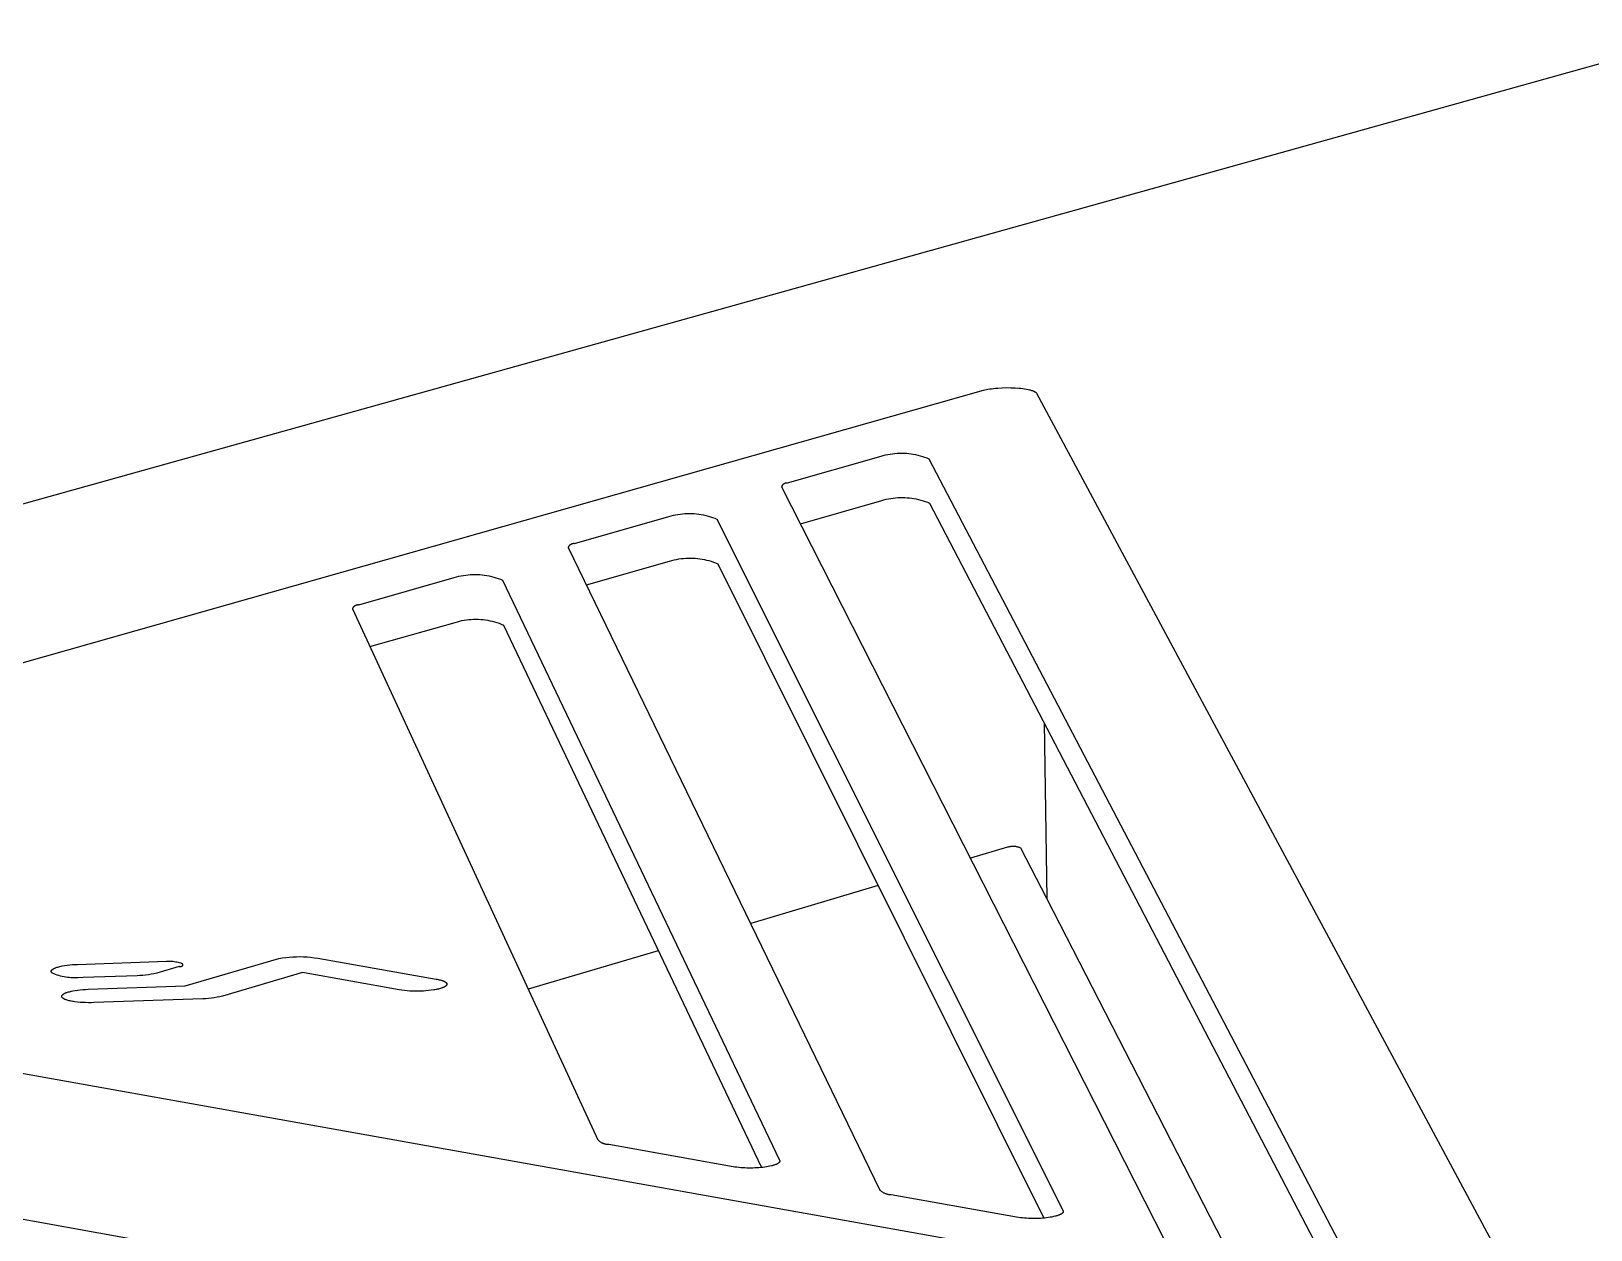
# Model space of a CAD drawing. Header units: millimetres. Extents: x -582 to 3448, y -204 to 2611.
# Drawn here: x 405.1 to 487, y 921.9 to 984.8 of the extents above; entities that cross this region are included whole.
import ezdxf

# ---------------------------------------------------------------- set-up
doc = ezdxf.new("R2010")
doc.units = ezdxf.units.MM
doc.header["$MEASUREMENT"] = 0
doc.layers.add('Utwórz2D linie widoczne', color=7, linetype='Continuous', true_color=0x000000)

msp = doc.modelspace()

# ---------------------------------------------------------------- linework, layer by layer
at = {"layer": 'Utwórz2D linie widoczne'}
for p, q in [((493.544, 984.805), (347.603, 944.046)), ((382.423, 945.351), (455.094, 965.951)), ((455.094, 965.951), (455.165, 965.97)), ((455.165, 965.97), (455.243, 965.988)), ((455.243, 965.988), (455.328, 966.005)), ((455.328, 966.005), (455.42, 966.021)), ((455.42, 966.021), (455.518, 966.035)), ((455.518, 966.035), (455.621, 966.049)), ((455.621, 966.049), (455.728, 966.06)), ((455.728, 966.06), (455.839, 966.07)), ((455.839, 966.07), (456.069, 966.084)), ((456.069, 966.084), (456.302, 966.09)), ((456.302, 966.09), (456.53, 966.089)), ((456.53, 966.089), (456.746, 966.08)), ((456.746, 966.08), (456.954, 966.066)), ((456.954, 966.066), (457.056, 966.056)), ((457.056, 966.056), (457.155, 966.044)), ((457.155, 966.044), (457.251, 966.03)), ((457.251, 966.03), (457.343, 966.015)), ((457.343, 966.015), (457.429, 965.998)), ((457.429, 965.998), (457.509, 965.979)), ((457.509, 965.979), (457.546, 965.97)), ((457.546, 965.97), (457.582, 965.96)), ((457.582, 965.96), (457.616, 965.949)), ((457.616, 965.949), (457.648, 965.939)), ((457.648, 965.939), (457.678, 965.928)), ((457.678, 965.928), (457.706, 965.917)), ((457.706, 965.917), (457.732, 965.906)), ((457.732, 965.906), (457.744, 965.9)), ((457.744, 965.9), (457.756, 965.894)), ((457.756, 965.894), (457.767, 965.889)), ((457.767, 965.889), (457.777, 965.883)), ((457.777, 965.883), (457.787, 965.877)), ((457.787, 965.877), (457.797, 965.871)), ((457.797, 965.871), (457.806, 965.865)), ((457.806, 965.865), (457.814, 965.859)), ((457.814, 965.859), (457.822, 965.854)), ((457.822, 965.854), (457.83, 965.848)), ((457.83, 965.848), (457.833, 965.845)), ((457.833, 965.845), (457.837, 965.842)), ((457.837, 965.842), (457.84, 965.839)), ((457.84, 965.839), (457.843, 965.836)), ((457.843, 965.836), (457.846, 965.833)), ((457.846, 965.833), (457.849, 965.83)), ((457.849, 965.83), (457.852, 965.827)), ((457.852, 965.827), (457.854, 965.824)), ((457.854, 965.824), (457.857, 965.821)), ((457.857, 965.821), (457.859, 965.818)), ((457.859, 965.818), (457.862, 965.815)), ((457.862, 965.815), (457.864, 965.812)), ((457.864, 965.812), (457.866, 965.809)), ((457.866, 965.809), (457.868, 965.806)), ((457.868, 965.806), (457.869, 965.803)), ((457.869, 965.803), (457.871, 965.801)), ((457.871, 965.801), (484.203, 916.747)), ((444.816, 961.098), (449.715, 962.492)), ((449.715, 962.492), (449.833, 962.526)), ((449.833, 962.526), (449.951, 962.556)), ((449.951, 962.556), (450.071, 962.581)), ((450.071, 962.581), (450.191, 962.603)), ((450.191, 962.603), (450.312, 962.621)), ((450.312, 962.621), (450.434, 962.634)), ((450.434, 962.634), (450.556, 962.644)), ((450.556, 962.644), (450.678, 962.65)), ((450.678, 962.65), (450.801, 962.651)), ((450.801, 962.651), (450.923, 962.648)), ((450.923, 962.648), (451.045, 962.642)), ((451.045, 962.642), (451.167, 962.631)), ((451.167, 962.631), (451.288, 962.616)), ((451.288, 962.616), (451.409, 962.597)), ((451.409, 962.597), (451.53, 962.575)), ((451.53, 962.575), (451.649, 962.548)), ((451.649, 962.548), (451.767, 962.517)), ((451.767, 962.517), (451.885, 962.482)), ((451.885, 962.482), (452.001, 962.444)), ((452.001, 962.444), (452.116, 962.401)), ((452.116, 962.401), (452.229, 962.355)), ((452.229, 962.355), (474.28, 920.211)), ((444.514, 960.866), (444.515, 960.875)), ((464.618, 921.284), (444.514, 960.866)), ((444.515, 960.875), (444.517, 960.884)), ((444.517, 960.884), (444.519, 960.893)), ((444.519, 960.893), (444.521, 960.902)), ((444.521, 960.902), (444.523, 960.911)), ((444.523, 960.911), (444.526, 960.92)), ((444.526, 960.92), (444.529, 960.928)), ((444.529, 960.928), (444.533, 960.937)), ((444.533, 960.937), (444.536, 960.945)), ((444.536, 960.945), (444.54, 960.954)), ((444.54, 960.954), (444.545, 960.962)), ((444.545, 960.962), (444.549, 960.97)), ((444.549, 960.97), (444.554, 960.978)), ((444.554, 960.978), (444.559, 960.985)), ((444.559, 960.985), (444.565, 960.993)), ((444.565, 960.993), (444.57, 961)), ((444.57, 961), (444.576, 961.007)), ((444.576, 961.007), (444.582, 961.014)), ((444.582, 961.014), (444.589, 961.021)), ((444.589, 961.021), (444.595, 961.027)), ((444.595, 961.027), (444.602, 961.034)), ((444.602, 961.034), (444.609, 961.04)), ((444.609, 961.04), (444.616, 961.045)), ((444.616, 961.045), (444.624, 961.051)), ((444.624, 961.051), (444.631, 961.056)), ((444.631, 961.056), (444.639, 961.061)), ((444.639, 961.061), (444.647, 961.066)), ((444.647, 961.066), (444.655, 961.07)), ((444.655, 961.07), (444.663, 961.074)), ((444.663, 961.074), (444.671, 961.078)), ((444.671, 961.078), (444.68, 961.082)), ((444.68, 961.082), (444.689, 961.085)), ((444.689, 961.085), (444.697, 961.088)), ((444.697, 961.088), (444.706, 961.091)), ((444.706, 961.091), (444.715, 961.093)), ((444.715, 961.093), (444.724, 961.095)), ((444.724, 961.095), (444.733, 961.097)), ((444.733, 961.097), (444.742, 961.098)), ((444.742, 961.098), (444.751, 961.099)), ((444.751, 961.099), (444.761, 961.1)), ((444.761, 961.1), (444.77, 961.101)), ((444.77, 961.101), (444.779, 961.101)), ((444.779, 961.101), (444.788, 961.101)), ((444.788, 961.101), (444.797, 961.1)), ((444.797, 961.1), (444.807, 961.1)), ((444.807, 961.1), (444.816, 961.098)), ((445.489, 958.946), (449.751, 960.164)), ((449.751, 960.164), (449.869, 960.197)), ((449.869, 960.197), (449.988, 960.227)), ((449.988, 960.227), (450.107, 960.253)), ((450.107, 960.253), (450.227, 960.275)), ((450.227, 960.275), (450.349, 960.293)), ((450.349, 960.293), (450.47, 960.306)), ((450.47, 960.306), (450.592, 960.316)), ((450.592, 960.316), (450.714, 960.322)), ((450.714, 960.322), (450.837, 960.323)), ((450.837, 960.323), (450.959, 960.321)), ((450.959, 960.321), (451.081, 960.314)), ((451.081, 960.314), (451.203, 960.303)), ((451.203, 960.303), (451.324, 960.288)), ((451.324, 960.288), (451.445, 960.269)), ((451.445, 960.269), (451.565, 960.246)), ((451.565, 960.246), (451.685, 960.219)), ((451.685, 960.219), (451.803, 960.189)), ((451.803, 960.189), (451.92, 960.154)), ((451.92, 960.154), (452.036, 960.115)), ((452.036, 960.115), (452.151, 960.072)), ((452.151, 960.072), (452.264, 960.026)), ((452.264, 960.026), (473.218, 919.816)), ((433.626, 957.915), (438.582, 959.325)), ((438.582, 959.325), (438.7, 959.359)), ((438.7, 959.359), (438.819, 959.389)), ((438.819, 959.389), (438.939, 959.415)), ((438.939, 959.415), (439.06, 959.437)), ((439.06, 959.437), (439.182, 959.455)), ((439.182, 959.455), (439.304, 959.469)), ((439.304, 959.469), (439.426, 959.479)), ((439.426, 959.479), (439.549, 959.485)), ((439.549, 959.485), (439.672, 959.486)), ((439.672, 959.486), (439.795, 959.484)), ((439.795, 959.484), (439.918, 959.477)), ((439.918, 959.477), (440.04, 959.466)), ((440.04, 959.466), (440.162, 959.451)), ((440.162, 959.451), (440.284, 959.432)), ((440.284, 959.432), (440.405, 959.409)), ((440.405, 959.409), (440.525, 959.382)), ((440.525, 959.382), (440.644, 959.35)), ((440.644, 959.35), (440.761, 959.315)), ((440.761, 959.315), (440.878, 959.276)), ((440.878, 959.276), (440.993, 959.233)), ((440.993, 959.233), (441.107, 959.186)), ((441.107, 959.186), (459.27, 922.88)), ((433.317, 957.68), (433.319, 957.69)), ((449.678, 923.943), (433.317, 957.68)), ((433.319, 957.69), (433.321, 957.699)), ((433.321, 957.699), (433.323, 957.708)), ((433.323, 957.708), (433.325, 957.717)), ((433.325, 957.717), (433.328, 957.727)), ((433.328, 957.727), (433.331, 957.736)), ((433.331, 957.736), (433.335, 957.745)), ((433.335, 957.745), (433.338, 957.753)), ((433.338, 957.753), (433.342, 957.762)), ((433.342, 957.762), (433.347, 957.771)), ((433.347, 957.771), (433.351, 957.779)), ((433.351, 957.779), (433.356, 957.787)), ((433.356, 957.787), (433.362, 957.795)), ((433.362, 957.795), (433.367, 957.803)), ((433.367, 957.803), (433.373, 957.811)), ((433.373, 957.811), (433.379, 957.818)), ((433.379, 957.818), (433.385, 957.825)), ((433.385, 957.825), (433.391, 957.832)), ((433.391, 957.832), (433.398, 957.839)), ((433.398, 957.839), (433.405, 957.846)), ((433.405, 957.846), (433.412, 957.852)), ((433.412, 957.852), (433.42, 957.858)), ((433.42, 957.858), (433.427, 957.864)), ((433.427, 957.864), (433.435, 957.869)), ((433.435, 957.869), (433.443, 957.875)), ((433.443, 957.875), (433.451, 957.879)), ((433.451, 957.879), (433.459, 957.884)), ((433.459, 957.884), (433.468, 957.889)), ((433.468, 957.889), (433.477, 957.893)), ((433.477, 957.893), (433.485, 957.896)), ((433.485, 957.896), (433.494, 957.9)), ((433.494, 957.9), (433.503, 957.903)), ((433.503, 957.903), (433.512, 957.906)), ((433.512, 957.906), (433.522, 957.909)), ((433.522, 957.909), (433.531, 957.911)), ((433.531, 957.911), (433.54, 957.913)), ((433.54, 957.913), (433.55, 957.914)), ((433.55, 957.914), (433.559, 957.916)), ((433.559, 957.916), (433.569, 957.917)), ((433.569, 957.917), (433.578, 957.917)), ((433.578, 957.917), (433.588, 957.917)), ((433.588, 957.917), (433.597, 957.917)), ((433.597, 957.917), (433.607, 957.917)), ((433.607, 957.917), (433.616, 957.916)), ((433.616, 957.916), (433.626, 957.915)), ((434.259, 955.738), (438.622, 956.984)), ((438.622, 956.984), (438.74, 957.019)), ((438.74, 957.019), (438.859, 957.049)), ((438.859, 957.049), (438.98, 957.075)), ((438.98, 957.075), (439.1, 957.097)), ((439.1, 957.097), (439.222, 957.115)), ((439.222, 957.115), (439.344, 957.129)), ((439.344, 957.129), (439.467, 957.139)), ((439.467, 957.139), (439.59, 957.145)), ((439.59, 957.145), (439.713, 957.146)), ((439.713, 957.146), (439.835, 957.143)), ((439.835, 957.143), (439.958, 957.137)), ((439.958, 957.137), (440.081, 957.126)), ((440.081, 957.126), (440.203, 957.111)), ((440.203, 957.111), (440.324, 957.092)), ((440.324, 957.092), (440.445, 957.068)), ((440.445, 957.068), (440.565, 957.041)), ((440.565, 957.041), (440.684, 957.01)), ((440.684, 957.01), (440.801, 956.975)), ((440.801, 956.975), (440.918, 956.935)), ((440.918, 956.935), (441.033, 956.892)), ((441.033, 956.892), (441.147, 956.845)), ((441.147, 956.845), (458.262, 922.493)), ((422.307, 954.695), (427.32, 956.121)), ((427.32, 956.121), (427.438, 956.156)), ((427.438, 956.156), (427.558, 956.187)), ((427.558, 956.187), (427.679, 956.213)), ((427.679, 956.213), (427.8, 956.235)), ((427.8, 956.235), (427.923, 956.254)), ((427.923, 956.254), (428.045, 956.268)), ((428.045, 956.268), (428.169, 956.278)), ((428.169, 956.278), (428.292, 956.283)), ((428.292, 956.283), (428.416, 956.285)), ((428.416, 956.285), (428.539, 956.282)), ((428.539, 956.282), (428.663, 956.275)), ((428.663, 956.275), (428.786, 956.264)), ((428.786, 956.264), (428.908, 956.249)), ((428.908, 956.249), (429.03, 956.23)), ((429.03, 956.23), (429.152, 956.206)), ((429.152, 956.206), (429.272, 956.179)), ((429.272, 956.179), (429.392, 956.147)), ((429.392, 956.147), (429.51, 956.112)), ((429.51, 956.112), (429.627, 956.072)), ((429.627, 956.072), (429.743, 956.029)), ((429.743, 956.029), (429.857, 955.981)), ((429.857, 955.981), (444.393, 925.525)), ((421.992, 954.457), (421.993, 954.467)), ((434.871, 926.578), (421.992, 954.457)), ((421.993, 954.467), (421.995, 954.477)), ((421.995, 954.477), (421.998, 954.486)), ((421.998, 954.486), (422.001, 954.496)), ((422.001, 954.496), (422.004, 954.505)), ((422.004, 954.505), (422.007, 954.515)), ((422.007, 954.515), (422.011, 954.524)), ((422.011, 954.524), (422.015, 954.533)), ((422.015, 954.533), (422.019, 954.542)), ((422.019, 954.542), (422.024, 954.551)), ((422.024, 954.551), (422.029, 954.559)), ((422.029, 954.559), (422.034, 954.568)), ((422.034, 954.568), (422.04, 954.576)), ((422.04, 954.576), (422.046, 954.584)), ((422.046, 954.584), (422.052, 954.592)), ((422.052, 954.592), (422.058, 954.599)), ((422.058, 954.599), (422.065, 954.606)), ((422.065, 954.606), (422.072, 954.614)), ((422.072, 954.614), (422.079, 954.621)), ((422.079, 954.621), (422.086, 954.627)), ((422.086, 954.627), (422.094, 954.634)), ((422.094, 954.634), (422.101, 954.64)), ((422.101, 954.64), (422.109, 954.645)), ((422.109, 954.645), (422.118, 954.651)), ((422.118, 954.651), (422.126, 954.656)), ((422.126, 954.656), (422.135, 954.661)), ((422.135, 954.661), (422.143, 954.666)), ((422.143, 954.666), (422.152, 954.67)), ((422.152, 954.67), (422.161, 954.674)), ((422.161, 954.674), (422.17, 954.678)), ((422.17, 954.678), (422.18, 954.681)), ((422.18, 954.681), (422.189, 954.685)), ((422.189, 954.685), (422.199, 954.687)), ((422.199, 954.687), (422.208, 954.69)), ((422.208, 954.69), (422.218, 954.692)), ((422.218, 954.692), (422.228, 954.694)), ((422.228, 954.694), (422.237, 954.695)), ((422.237, 954.695), (422.247, 954.696)), ((422.247, 954.696), (422.257, 954.697)), ((422.257, 954.697), (422.267, 954.697)), ((422.267, 954.697), (422.277, 954.697)), ((422.277, 954.697), (422.287, 954.697)), ((422.287, 954.697), (422.297, 954.696)), ((422.297, 954.696), (422.307, 954.695)), ((422.899, 952.493), (427.365, 953.769)), ((427.365, 953.769), (427.483, 953.803)), ((427.483, 953.803), (427.603, 953.834)), ((427.603, 953.834), (427.724, 953.86)), ((427.724, 953.86), (427.845, 953.883)), ((427.845, 953.883), (427.967, 953.901)), ((427.967, 953.901), (428.09, 953.915)), ((428.09, 953.915), (428.213, 953.925)), ((428.213, 953.925), (428.337, 953.931)), ((428.337, 953.931), (428.46, 953.932)), ((428.46, 953.932), (428.584, 953.93)), ((428.584, 953.93), (428.707, 953.923)), ((428.707, 953.923), (428.83, 953.912)), ((428.83, 953.912), (428.953, 953.897)), ((428.953, 953.897), (429.075, 953.877)), ((429.075, 953.877), (429.196, 953.854)), ((429.196, 953.854), (429.317, 953.826)), ((429.317, 953.826), (429.436, 953.794)), ((429.436, 953.794), (429.554, 953.759)), ((429.554, 953.759), (429.671, 953.719)), ((429.671, 953.719), (429.787, 953.675)), ((429.787, 953.675), (429.901, 953.628)), ((429.901, 953.628), (443.44, 925.147)), ((458.277, 948.488), (458.408, 939.273)), ((456.36, 941.957), (454.411, 941.38)), ((456.392, 941.966), (456.36, 941.957)), ((456.425, 941.975), (456.392, 941.966)), ((456.458, 941.982), (456.425, 941.975)), ((456.491, 941.988), (456.458, 941.982)), ((456.524, 941.993), (456.491, 941.988)), ((456.558, 941.997), (456.524, 941.993)), ((456.591, 942), (456.558, 941.997)), ((456.625, 942.002), (456.591, 942)), ((456.659, 942.002), (456.625, 942.002)), ((456.692, 942.001), (456.659, 942.002)), ((456.726, 941.999), (456.692, 942.001)), ((456.76, 941.996), (456.726, 941.999)), ((456.793, 941.992), (456.76, 941.996)), ((456.826, 941.987), (456.793, 941.992)), ((456.859, 941.98), (456.826, 941.987)), ((456.892, 941.973), (456.859, 941.98)), ((456.925, 941.964), (456.892, 941.973)), ((456.957, 941.954), (456.925, 941.964)), ((456.989, 941.943), (456.957, 941.954)), ((457.02, 941.931), (456.989, 941.943)), ((457.051, 941.918), (457.02, 941.931)), ((458.408, 939.273), (457.051, 941.918)), ((449.567, 939.946), (442.878, 937.965)), ((468.016, 920.545), (458.408, 939.273)), ((438.029, 936.53), (431.206, 934.51)), ((406.176, 935.455), (406.177, 935.457)), ((406.176, 935.453), (406.176, 935.455)), ((406.176, 935.451), (406.176, 935.453)), ((406.176, 935.449), (406.176, 935.451)), ((406.176, 935.447), (406.176, 935.449)), ((406.176, 935.445), (406.176, 935.447)), ((406.176, 935.443), (406.176, 935.445)), ((406.176, 935.44), (406.176, 935.443)), ((406.176, 935.438), (406.176, 935.44)), ((406.176, 935.436), (406.176, 935.438)), ((406.176, 935.434), (406.176, 935.436)), ((406.177, 935.433), (406.176, 935.434)), ((406.177, 935.461), (406.178, 935.463)), ((406.177, 935.459), (406.177, 935.461)), ((406.177, 935.457), (406.177, 935.459)), ((406.177, 935.431), (406.177, 935.433)), ((406.177, 935.429), (406.177, 935.431)), ((406.178, 935.427), (406.177, 935.429)), ((406.178, 935.465), (406.179, 935.467)), ((406.178, 935.463), (406.178, 935.465)), ((406.178, 935.425), (406.178, 935.427)), ((406.179, 935.423), (406.178, 935.425)), ((406.179, 935.467), (406.18, 935.469)), ((406.179, 935.421), (406.179, 935.423)), ((406.18, 935.419), (406.179, 935.421)), ((406.18, 935.471), (406.181, 935.473)), ((406.18, 935.469), (406.18, 935.471)), ((406.181, 935.417), (406.18, 935.419)), ((406.181, 935.473), (406.182, 935.475)), ((406.181, 935.415), (406.181, 935.417)), ((406.182, 935.413), (406.181, 935.415)), ((406.182, 935.477), (406.183, 935.479)), ((406.182, 935.475), (406.182, 935.477)), ((406.183, 935.411), (406.182, 935.413)), ((406.183, 935.479), (406.184, 935.482)), ((406.185, 935.406), (406.183, 935.411)), ((406.184, 935.482), (406.185, 935.484)), ((406.185, 935.484), (406.186, 935.486)), ((406.188, 935.401), (406.185, 935.406)), ((406.186, 935.486), (406.187, 935.488)), ((406.187, 935.488), (406.188, 935.49)), ((406.188, 935.49), (406.19, 935.492)), ((406.19, 935.492), (406.191, 935.494)), ((406.191, 935.494), (406.192, 935.496)), ((406.192, 935.496), (406.194, 935.498)), ((406.194, 935.498), (406.195, 935.5)), ((406.195, 935.5), (406.197, 935.503)), ((406.197, 935.503), (406.198, 935.505)), ((406.198, 935.505), (406.201, 935.509)), ((406.201, 935.509), (406.205, 935.513)), ((406.205, 935.513), (406.209, 935.517)), ((406.209, 935.517), (406.213, 935.522)), ((406.213, 935.522), (406.217, 935.526)), ((406.217, 935.526), (406.221, 935.53)), ((406.221, 935.53), (406.226, 935.534)), ((406.226, 935.534), (406.231, 935.539)), ((406.231, 935.539), (406.236, 935.543)), ((406.236, 935.543), (406.241, 935.547)), ((406.241, 935.547), (406.247, 935.551)), ((406.247, 935.551), (406.253, 935.556)), ((406.253, 935.556), (406.259, 935.56)), ((406.259, 935.56), (406.265, 935.564)), ((406.265, 935.564), (406.272, 935.568)), ((406.272, 935.568), (406.286, 935.577)), ((406.286, 935.577), (406.301, 935.585)), ((406.301, 935.585), (406.316, 935.594)), ((406.316, 935.594), (406.333, 935.602)), ((406.333, 935.602), (406.351, 935.61)), ((406.351, 935.61), (406.37, 935.618)), ((406.37, 935.618), (406.389, 935.627)), ((406.389, 935.627), (406.41, 935.635)), ((406.41, 935.635), (406.431, 935.642)), ((406.431, 935.642), (406.477, 935.658)), ((406.477, 935.658), (406.525, 935.673)), ((406.525, 935.673), (406.577, 935.687)), ((406.577, 935.687), (406.632, 935.701)), ((406.632, 935.701), (406.69, 935.714)), ((406.69, 935.714), (406.75, 935.727)), ((406.75, 935.727), (406.876, 935.749)), ((406.876, 935.749), (407.009, 935.768)), ((407.009, 935.768), (407.145, 935.784)), ((407.145, 935.784), (407.284, 935.797)), ((407.284, 935.797), (407.422, 935.806)), ((407.422, 935.806), (407.558, 935.812)), ((407.558, 935.812), (412.222, 935.976)), ((412.887, 935.697), (411.708, 935.354)), ((412.222, 935.976), (412.291, 935.979)), ((412.291, 935.979), (412.36, 935.981)), ((412.36, 935.981), (412.429, 935.98)), ((412.429, 935.98), (412.498, 935.977)), ((412.498, 935.977), (412.566, 935.972)), ((412.566, 935.972), (412.635, 935.964)), ((412.635, 935.964), (412.703, 935.954)), ((412.703, 935.954), (412.771, 935.942)), ((412.771, 935.942), (412.838, 935.928)), ((412.838, 935.928), (412.905, 935.911)), ((412.89, 935.695), (412.887, 935.697)), ((412.893, 935.693), (412.89, 935.695)), ((412.896, 935.691), (412.893, 935.693)), ((412.9, 935.689), (412.896, 935.691)), ((412.903, 935.688), (412.9, 935.689)), ((412.907, 935.686), (412.903, 935.688)), ((412.905, 935.911), (412.972, 935.893)), ((412.91, 935.685), (412.907, 935.686)), ((412.914, 935.684), (412.91, 935.685)), ((412.917, 935.682), (412.914, 935.684)), ((412.921, 935.681), (412.917, 935.682)), ((412.925, 935.68), (412.921, 935.681)), ((412.928, 935.68), (412.925, 935.68)), ((412.932, 935.679), (412.928, 935.68)), ((412.936, 935.678), (412.932, 935.679)), ((412.939, 935.678), (412.936, 935.678)), ((412.943, 935.678), (412.939, 935.678)), ((412.947, 935.678), (412.943, 935.678)), ((412.951, 935.678), (412.947, 935.678)), ((412.955, 935.678), (412.951, 935.678)), ((412.958, 935.678), (412.955, 935.678)), ((412.962, 935.678), (412.958, 935.678)), ((412.966, 935.679), (412.962, 935.678)), ((412.97, 935.68), (412.966, 935.679)), ((412.973, 935.68), (412.97, 935.68)), ((412.972, 935.893), (412.975, 935.892)), ((412.977, 935.681), (412.973, 935.68)), ((412.975, 935.892), (412.979, 935.891)), ((412.981, 935.682), (412.977, 935.681)), ((412.979, 935.891), (412.983, 935.89)), ((412.984, 935.683), (412.981, 935.682)), ((412.983, 935.89), (412.986, 935.889)), ((412.988, 935.685), (412.984, 935.683)), ((412.986, 935.889), (412.99, 935.887)), ((412.991, 935.686), (412.988, 935.685)), ((412.99, 935.887), (412.993, 935.886)), ((412.995, 935.688), (412.991, 935.686)), ((412.993, 935.886), (412.997, 935.884)), ((412.998, 935.689), (412.995, 935.688)), ((412.997, 935.884), (413, 935.882)), ((413.001, 935.691), (412.998, 935.689)), ((413, 935.882), (413.003, 935.881)), ((413.005, 935.693), (413.001, 935.691)), ((413.003, 935.881), (413.006, 935.879)), ((413.008, 935.695), (413.005, 935.693)), ((413.006, 935.879), (413.01, 935.877)), ((413.011, 935.697), (413.008, 935.695)), ((413.01, 935.877), (413.013, 935.875)), ((413.014, 935.699), (413.011, 935.697)), ((413.013, 935.875), (413.016, 935.872)), ((413.017, 935.701), (413.014, 935.699)), ((413.016, 935.872), (413.019, 935.87)), ((413.02, 935.704), (413.017, 935.701)), ((413.019, 935.87), (413.022, 935.867)), ((413.023, 935.706), (413.02, 935.704)), ((413.022, 935.867), (413.024, 935.865)), ((413.026, 935.709), (413.023, 935.706)), ((413.024, 935.865), (413.027, 935.862)), ((413.028, 935.712), (413.026, 935.709)), ((413.027, 935.862), (413.03, 935.859)), ((413.031, 935.714), (413.028, 935.712)), ((413.03, 935.859), (413.032, 935.857)), ((413.033, 935.717), (413.031, 935.714)), ((413.032, 935.857), (413.034, 935.854)), ((413.036, 935.72), (413.033, 935.717)), ((413.034, 935.854), (413.037, 935.851)), ((413.038, 935.723), (413.036, 935.72)), ((413.037, 935.851), (413.039, 935.848)), ((413.04, 935.726), (413.038, 935.723)), ((413.039, 935.848), (413.041, 935.844)), ((413.042, 935.73), (413.04, 935.726)), ((413.041, 935.844), (413.043, 935.841)), ((413.044, 935.733), (413.042, 935.73)), ((413.043, 935.841), (413.045, 935.838)), ((413.046, 935.736), (413.044, 935.733)), ((413.045, 935.838), (413.047, 935.835)), ((413.047, 935.74), (413.046, 935.736)), ((413.047, 935.835), (413.048, 935.831)), ((413.049, 935.743), (413.047, 935.74)), ((413.048, 935.831), (413.05, 935.828)), ((413.05, 935.747), (413.049, 935.743)), ((413.05, 935.828), (413.051, 935.824)), ((413.052, 935.75), (413.05, 935.747)), ((413.051, 935.824), (413.052, 935.821)), ((413.052, 935.821), (413.053, 935.817)), ((413.053, 935.754), (413.052, 935.75)), ((413.053, 935.817), (413.054, 935.813)), ((413.054, 935.757), (413.053, 935.754)), ((413.054, 935.813), (413.055, 935.81)), ((413.055, 935.761), (413.054, 935.757)), ((413.055, 935.81), (413.056, 935.806)), ((413.056, 935.765), (413.055, 935.761)), ((413.056, 935.806), (413.057, 935.802)), ((413.057, 935.772), (413.056, 935.768)), ((413.056, 935.768), (413.056, 935.765)), ((413.057, 935.802), (413.057, 935.798)), ((413.057, 935.798), (413.058, 935.795)), ((413.058, 935.78), (413.057, 935.776)), ((413.057, 935.776), (413.057, 935.772)), ((413.058, 935.795), (413.058, 935.791)), ((413.058, 935.791), (413.058, 935.787)), ((413.058, 935.787), (413.058, 935.783)), ((413.058, 935.783), (413.058, 935.78)), ((413.198, 934.683), (418.11, 936.117)), ((418.11, 936.117), (418.294, 936.148)), ((418.294, 936.148), (418.48, 936.174)), ((418.48, 936.174), (418.665, 936.194)), ((418.665, 936.194), (418.852, 936.207)), ((418.852, 936.207), (419.039, 936.215)), ((419.039, 936.215), (419.226, 936.217)), ((419.226, 936.217), (419.412, 936.212)), ((419.412, 936.212), (419.599, 936.201)), ((419.599, 936.201), (419.785, 936.185)), ((419.785, 936.185), (419.971, 936.162)), ((419.971, 936.162), (420.156, 936.133)), ((420.156, 936.133), (426.37, 935.041)), ((406.191, 935.397), (406.188, 935.401)), ((406.194, 935.392), (406.191, 935.397)), ((406.197, 935.387), (406.194, 935.392)), ((406.2, 935.383), (406.197, 935.387)), ((406.203, 935.379), (406.2, 935.383)), ((406.207, 935.374), (406.203, 935.379)), ((406.21, 935.37), (406.207, 935.374)), ((406.214, 935.366), (406.21, 935.37)), ((406.218, 935.362), (406.214, 935.366)), ((406.222, 935.359), (406.218, 935.362)), ((406.226, 935.355), (406.222, 935.359)), ((406.23, 935.352), (406.226, 935.355)), ((406.235, 935.348), (406.23, 935.352)), ((406.319, 935.313), (406.235, 935.348)), ((406.404, 935.279), (406.319, 935.313)), ((406.491, 935.249), (406.404, 935.279)), ((406.578, 935.221), (406.491, 935.249)), ((406.666, 935.197), (406.578, 935.221)), ((406.755, 935.175), (406.666, 935.197)), ((406.844, 935.156), (406.755, 935.175)), ((406.934, 935.14), (406.844, 935.156)), ((407.025, 935.127), (406.934, 935.14)), ((407.116, 935.117), (407.025, 935.127)), ((407.207, 935.11), (407.116, 935.117)), ((407.299, 935.106), (407.207, 935.11)), ((407.39, 935.105), (407.299, 935.106)), ((407.482, 935.107), (407.39, 935.105)), ((407.573, 935.112), (407.482, 935.107)), ((407.853, 935.116), (407.573, 935.112)), ((410.677, 935.215), (407.853, 935.116)), ((408.111, 934.505), (413.198, 934.683)), ((410.826, 935.22), (410.677, 935.215)), ((410.975, 935.23), (410.826, 935.22)), ((411.123, 935.245), (410.975, 935.23)), ((411.27, 935.265), (411.123, 935.245)), ((411.417, 935.29), (411.27, 935.265)), ((411.563, 935.319), (411.417, 935.29)), ((411.708, 935.354), (411.563, 935.319)), ((419.354, 935.38), (415.164, 934.146)), ((424.433, 934.473), (419.354, 935.38)), ((426.37, 935.041), (426.426, 935.031)), ((426.426, 935.031), (426.48, 935.02)), ((426.48, 935.02), (426.532, 935.008)), ((426.532, 935.008), (426.582, 934.996)), ((426.582, 934.996), (426.628, 934.983)), ((426.628, 934.983), (426.673, 934.969)), ((426.673, 934.969), (426.694, 934.962)), ((426.709, 934.586), (426.688, 934.578)), ((426.694, 934.962), (426.714, 934.955)), ((426.729, 934.594), (426.709, 934.586)), ((426.714, 934.955), (426.733, 934.947)), ((426.749, 934.602), (426.729, 934.594)), ((426.733, 934.947), (426.752, 934.94)), ((426.767, 934.61), (426.749, 934.602)), ((426.752, 934.94), (426.769, 934.932)), ((426.785, 934.619), (426.767, 934.61)), ((426.769, 934.932), (426.786, 934.925)), ((426.801, 934.627), (426.785, 934.619)), ((426.786, 934.925), (426.802, 934.917)), ((426.817, 934.635), (426.801, 934.627)), ((426.802, 934.917), (426.817, 934.909)), ((426.817, 934.909), (426.832, 934.901)), ((426.831, 934.644), (426.817, 934.635)), ((426.845, 934.652), (426.831, 934.644)), ((426.832, 934.901), (426.845, 934.893)), ((426.845, 934.893), (426.851, 934.889)), ((426.851, 934.657), (426.845, 934.652)), ((426.851, 934.889), (426.857, 934.885)), ((426.858, 934.661), (426.851, 934.657)), ((426.857, 934.885), (426.863, 934.881)), ((426.863, 934.665), (426.858, 934.661)), ((426.863, 934.881), (426.869, 934.877)), ((426.869, 934.669), (426.863, 934.665)), ((426.869, 934.877), (426.874, 934.873)), ((426.875, 934.674), (426.869, 934.669)), ((426.874, 934.873), (426.88, 934.869)), ((426.88, 934.678), (426.875, 934.674)), ((426.88, 934.869), (426.885, 934.864)), ((426.885, 934.682), (426.88, 934.678)), ((426.885, 934.864), (426.889, 934.86)), ((426.89, 934.686), (426.885, 934.682)), ((426.889, 934.86), (426.894, 934.856)), ((426.894, 934.691), (426.89, 934.686)), ((426.894, 934.856), (426.898, 934.852)), ((426.899, 934.695), (426.894, 934.691)), ((426.898, 934.852), (426.902, 934.848)), ((426.903, 934.699), (426.899, 934.695)), ((426.902, 934.848), (426.906, 934.844)), ((426.906, 934.704), (426.903, 934.699)), ((426.906, 934.844), (426.91, 934.839)), ((426.91, 934.708), (426.906, 934.704)), ((426.91, 934.839), (426.913, 934.835)), ((426.913, 934.712), (426.91, 934.708)), ((426.913, 934.835), (426.915, 934.833)), ((426.916, 934.716), (426.913, 934.712)), ((426.915, 934.833), (426.916, 934.831)), ((426.916, 934.831), (426.918, 934.829)), ((426.918, 934.718), (426.916, 934.716)), ((426.918, 934.829), (426.919, 934.827)), ((426.919, 934.721), (426.918, 934.718)), ((426.919, 934.827), (426.92, 934.825)), ((426.921, 934.723), (426.919, 934.721)), ((426.92, 934.825), (426.922, 934.823)), ((426.922, 934.725), (426.921, 934.723)), ((426.922, 934.823), (426.923, 934.821)), ((426.923, 934.727), (426.922, 934.725)), ((426.923, 934.821), (426.924, 934.819)), ((426.924, 934.729), (426.923, 934.727)), ((426.924, 934.819), (426.925, 934.817)), ((426.926, 934.731), (426.924, 934.729)), ((426.925, 934.817), (426.926, 934.814)), ((426.926, 934.814), (426.927, 934.812)), ((426.927, 934.733), (426.926, 934.731)), ((426.927, 934.812), (426.928, 934.81)), ((426.928, 934.735), (426.927, 934.733)), ((426.928, 934.81), (426.929, 934.808)), ((426.929, 934.737), (426.928, 934.735)), ((426.929, 934.808), (426.93, 934.806)), ((426.93, 934.742), (426.929, 934.74)), ((426.929, 934.74), (426.929, 934.737)), ((426.93, 934.806), (426.931, 934.804)), ((426.931, 934.744), (426.93, 934.742)), ((426.931, 934.804), (426.932, 934.802)), ((426.932, 934.746), (426.931, 934.744)), ((426.932, 934.802), (426.932, 934.801)), ((426.932, 934.801), (426.933, 934.799)), ((426.933, 934.748), (426.932, 934.746)), ((426.933, 934.799), (426.933, 934.797)), ((426.933, 934.797), (426.934, 934.795)), ((426.934, 934.752), (426.933, 934.75)), ((426.933, 934.75), (426.933, 934.748)), ((426.934, 934.795), (426.934, 934.793)), ((426.934, 934.793), (426.935, 934.791)), ((426.935, 934.756), (426.934, 934.754)), ((426.934, 934.754), (426.934, 934.752)), ((426.935, 934.791), (426.935, 934.789)), ((426.935, 934.789), (426.936, 934.787)), ((426.936, 934.76), (426.935, 934.758)), ((426.935, 934.758), (426.935, 934.756)), ((426.936, 934.787), (426.936, 934.785)), ((426.936, 934.785), (426.936, 934.783)), ((426.936, 934.783), (426.936, 934.781)), ((426.936, 934.781), (426.936, 934.779)), ((426.936, 934.779), (426.937, 934.777)), ((426.937, 934.771), (426.936, 934.769)), ((426.936, 934.769), (426.936, 934.766)), ((426.936, 934.766), (426.936, 934.764)), ((426.936, 934.764), (426.936, 934.762)), ((426.936, 934.762), (426.936, 934.76)), ((426.937, 934.777), (426.937, 934.775)), ((426.937, 934.775), (426.937, 934.773)), ((426.937, 934.773), (426.937, 934.771)), ((406.725, 934.141), (406.726, 934.143)), ((406.725, 934.139), (406.725, 934.141)), ((406.725, 934.137), (406.725, 934.139)), ((406.725, 934.135), (406.725, 934.137)), ((406.725, 934.133), (406.725, 934.135)), ((406.725, 934.131), (406.725, 934.133)), ((406.725, 934.129), (406.725, 934.131)), ((406.726, 934.127), (406.725, 934.129)), ((406.726, 934.149), (406.727, 934.151)), ((406.726, 934.147), (406.726, 934.149)), ((406.726, 934.145), (406.726, 934.147)), ((406.726, 934.143), (406.726, 934.145)), ((406.726, 934.125), (406.726, 934.127)), ((406.726, 934.123), (406.726, 934.125)), ((406.726, 934.121), (406.726, 934.123)), ((406.727, 934.119), (406.726, 934.121)), ((406.727, 934.153), (406.728, 934.156)), ((406.727, 934.151), (406.727, 934.153)), ((406.727, 934.117), (406.727, 934.119)), ((406.728, 934.115), (406.727, 934.117)), ((406.728, 934.158), (406.729, 934.16)), ((406.728, 934.156), (406.728, 934.158)), ((406.728, 934.113), (406.728, 934.115)), ((406.729, 934.111), (406.728, 934.113)), ((406.729, 934.162), (406.73, 934.164)), ((406.729, 934.16), (406.729, 934.162)), ((406.729, 934.109), (406.729, 934.111)), ((406.73, 934.107), (406.729, 934.109)), ((406.73, 934.164), (406.731, 934.166)), ((406.731, 934.105), (406.73, 934.107)), ((406.731, 934.166), (406.732, 934.168)), ((406.731, 934.103), (406.731, 934.105)), ((406.732, 934.101), (406.731, 934.103)), ((406.732, 934.168), (406.733, 934.17)), ((406.733, 934.099), (406.732, 934.101)), ((406.733, 934.17), (406.734, 934.172)), ((406.734, 934.098), (406.733, 934.099)), ((406.734, 934.172), (406.735, 934.174)), ((406.735, 934.096), (406.734, 934.098)), ((406.735, 934.174), (406.736, 934.176)), ((406.736, 934.094), (406.735, 934.096)), ((406.736, 934.176), (406.737, 934.179)), ((406.737, 934.092), (406.736, 934.094)), ((406.737, 934.179), (406.738, 934.181)), ((406.738, 934.09), (406.737, 934.092)), ((406.738, 934.181), (406.739, 934.183)), ((406.739, 934.088), (406.738, 934.09)), ((406.739, 934.183), (406.74, 934.185)), ((406.74, 934.086), (406.739, 934.088)), ((406.74, 934.185), (406.742, 934.187)), ((406.741, 934.084), (406.74, 934.086)), ((406.743, 934.082), (406.741, 934.084)), ((406.742, 934.187), (406.743, 934.189)), ((406.743, 934.189), (406.744, 934.191)), ((406.746, 934.078), (406.743, 934.082)), ((406.744, 934.191), (406.746, 934.193)), ((406.746, 934.193), (406.747, 934.195)), ((406.748, 934.074), (406.746, 934.078)), ((406.747, 934.195), (406.751, 934.2)), ((406.752, 934.07), (406.748, 934.074)), ((406.751, 934.2), (406.754, 934.204)), ((406.755, 934.066), (406.752, 934.07)), ((406.754, 934.204), (406.758, 934.208)), ((406.758, 934.062), (406.755, 934.066)), ((406.758, 934.208), (406.762, 934.213)), ((406.762, 934.058), (406.758, 934.062)), ((406.762, 934.213), (406.766, 934.217)), ((406.766, 934.054), (406.762, 934.058)), ((406.766, 934.217), (406.771, 934.221)), ((406.77, 934.05), (406.766, 934.054)), ((406.775, 934.046), (406.77, 934.05)), ((406.771, 934.221), (406.775, 934.225)), ((406.775, 934.225), (406.78, 934.23)), ((406.78, 934.043), (406.775, 934.046)), ((406.78, 934.23), (406.785, 934.234)), ((406.784, 934.039), (406.78, 934.043)), ((406.79, 934.035), (406.784, 934.039)), ((406.785, 934.234), (406.791, 934.238)), ((406.795, 934.031), (406.79, 934.035)), ((406.791, 934.238), (406.796, 934.243)), ((406.8, 934.027), (406.795, 934.031)), ((406.796, 934.243), (406.802, 934.247)), ((406.806, 934.023), (406.8, 934.027)), ((406.802, 934.247), (406.808, 934.251)), ((406.812, 934.019), (406.806, 934.023)), ((406.808, 934.251), (406.815, 934.255)), ((406.818, 934.015), (406.812, 934.019)), ((406.815, 934.255), (406.821, 934.26)), ((406.832, 934.007), (406.818, 934.015)), ((406.821, 934.26), (406.835, 934.268)), ((406.846, 933.999), (406.832, 934.007)), ((406.835, 934.268), (406.85, 934.277)), ((406.861, 933.992), (406.846, 933.999)), ((406.85, 934.277), (406.866, 934.285)), ((406.877, 933.984), (406.861, 933.992)), ((406.866, 934.285), (406.883, 934.293)), ((406.893, 933.976), (406.877, 933.984)), ((406.883, 934.293), (406.901, 934.302)), ((406.911, 933.969), (406.893, 933.976)), ((406.901, 934.302), (406.919, 934.31)), ((406.93, 933.961), (406.911, 933.969)), ((406.919, 934.31), (406.939, 934.318)), ((406.95, 933.954), (406.93, 933.961)), ((406.939, 934.318), (406.959, 934.326)), ((406.97, 933.947), (406.95, 933.954)), ((406.959, 934.326), (406.981, 934.334)), ((407.014, 933.932), (406.97, 933.947)), ((406.981, 934.334), (407.026, 934.349)), ((407.061, 933.919), (407.014, 933.932)), ((407.026, 934.349), (407.075, 934.364)), ((407.112, 933.905), (407.061, 933.919)), ((407.075, 934.364), (407.127, 934.379)), ((407.166, 933.893), (407.112, 933.905)), ((407.127, 934.379), (407.182, 934.393)), ((407.223, 933.881), (407.166, 933.893)), ((407.182, 934.393), (407.24, 934.406)), ((407.283, 933.869), (407.223, 933.881)), ((407.24, 934.406), (407.3, 934.418)), ((407.346, 933.859), (407.283, 933.869)), ((407.3, 934.418), (407.427, 934.441)), ((407.411, 933.849), (407.346, 933.859)), ((407.546, 933.833), (407.411, 933.849)), ((407.427, 934.441), (407.56, 934.46)), ((407.688, 933.819), (407.546, 933.833)), ((407.56, 934.46), (407.697, 934.476)), ((407.834, 933.81), (407.688, 933.819)), ((407.697, 934.476), (407.835, 934.489)), ((407.98, 933.804), (407.834, 933.81)), ((407.835, 934.489), (407.974, 934.498)), ((407.974, 934.498), (408.111, 934.505)), ((408.126, 933.801), (407.98, 933.804)), ((408.268, 933.801), (408.126, 933.801)), ((408.406, 933.805), (408.268, 933.801)), ((414.129, 934.006), (408.406, 933.805)), ((414.279, 934.011), (414.129, 934.006)), ((414.428, 934.021), (414.279, 934.011)), ((414.577, 934.036), (414.428, 934.021)), ((414.725, 934.056), (414.577, 934.036)), ((414.872, 934.082), (414.725, 934.056)), ((415.019, 934.112), (414.872, 934.082)), ((415.164, 934.146), (415.019, 934.112)), ((424.573, 934.453), (424.433, 934.473)), ((424.714, 934.435), (424.573, 934.453)), ((424.855, 934.422), (424.714, 934.435)), ((424.997, 934.412), (424.855, 934.422)), ((425.139, 934.405), (424.997, 934.412)), ((425.28, 934.402), (425.139, 934.405)), ((425.422, 934.403), (425.28, 934.402)), ((425.564, 934.407), (425.422, 934.403)), ((425.7, 934.414), (425.564, 934.407)), ((425.838, 934.423), (425.7, 934.414)), ((425.977, 934.436), (425.838, 934.423)), ((426.114, 934.452), (425.977, 934.436)), ((426.246, 934.471), (426.114, 934.452)), ((426.31, 934.482), (426.246, 934.471)), ((426.372, 934.494), (426.31, 934.482)), ((426.431, 934.506), (426.372, 934.494)), ((426.489, 934.519), (426.431, 934.506)), ((426.543, 934.533), (426.489, 934.519)), ((426.595, 934.548), (426.543, 934.533)), ((426.643, 934.563), (426.595, 934.548)), ((426.688, 934.578), (426.643, 934.563)), ((481.472, 916.359), (387.1, 933.208)), ((351.475, 932.07), (575.798, 891.497)), ((434.891, 926.559), (434.871, 926.578)), ((434.912, 926.541), (434.891, 926.559)), ((434.934, 926.523), (434.912, 926.541)), ((434.956, 926.506), (434.934, 926.523)), ((434.979, 926.49), (434.956, 926.506)), ((435.002, 926.475), (434.979, 926.49)), ((435.026, 926.46), (435.002, 926.475)), ((435.05, 926.447), (435.026, 926.46)), ((435.075, 926.434), (435.05, 926.447)), ((435.1, 926.422), (435.075, 926.434)), ((435.125, 926.411), (435.1, 926.422)), ((435.151, 926.4), (435.125, 926.411)), ((435.178, 926.391), (435.151, 926.4)), ((435.204, 926.382), (435.178, 926.391)), ((435.231, 926.375), (435.204, 926.382)), ((435.258, 926.368), (435.231, 926.375)), ((435.285, 926.362), (435.258, 926.368)), ((435.313, 926.357), (435.285, 926.362)), ((435.34, 926.353), (435.313, 926.357)), ((435.368, 926.35), (435.34, 926.353)), ((435.396, 926.348), (435.368, 926.35)), ((435.424, 926.347), (435.396, 926.348)), ((441.948, 925.186), (435.424, 926.347)), ((442.052, 925.171), (441.948, 925.186)), ((442.155, 925.157), (442.052, 925.171)), ((442.26, 925.146), (442.155, 925.157)), ((442.364, 925.136), (442.26, 925.146)), ((442.469, 925.129), (442.364, 925.136)), ((442.574, 925.123), (442.469, 925.129)), ((442.679, 925.119), (442.574, 925.123)), ((442.784, 925.117), (442.679, 925.119)), ((442.889, 925.117), (442.784, 925.117)), ((442.994, 925.118), (442.889, 925.117)), ((443.099, 925.122), (442.994, 925.118)), ((443.204, 925.128), (443.099, 925.122)), ((443.308, 925.135), (443.204, 925.128)), ((443.413, 925.144), (443.308, 925.135)), ((443.517, 925.155), (443.413, 925.144)), ((443.621, 925.168), (443.517, 925.155)), ((443.711, 925.182), (443.621, 925.168)), ((443.8, 925.197), (443.711, 925.182)), ((443.885, 925.214), (443.8, 925.197)), ((443.966, 925.233), (443.885, 925.214)), ((444.005, 925.243), (443.966, 925.233)), ((444.042, 925.253), (444.005, 925.243)), ((444.078, 925.264), (444.042, 925.253)), ((444.113, 925.274), (444.078, 925.264)), ((444.145, 925.286), (444.113, 925.274)), ((444.176, 925.297), (444.145, 925.286)), ((444.206, 925.309), (444.176, 925.297)), ((444.233, 925.321), (444.206, 925.309)), ((444.246, 925.327), (444.233, 925.321)), ((444.258, 925.333), (444.246, 925.327)), ((444.27, 925.34), (444.258, 925.333)), ((444.282, 925.346), (444.27, 925.34)), ((444.293, 925.352), (444.282, 925.346)), ((444.303, 925.359), (444.293, 925.352)), ((444.313, 925.365), (444.303, 925.359)), ((444.322, 925.371), (444.313, 925.365)), ((444.331, 925.378), (444.322, 925.371)), ((444.34, 925.384), (444.331, 925.378)), ((444.347, 925.391), (444.34, 925.384)), ((444.351, 925.394), (444.347, 925.391)), ((444.355, 925.397), (444.351, 925.394)), ((444.358, 925.4), (444.355, 925.397)), ((444.361, 925.404), (444.358, 925.4)), ((444.365, 925.407), (444.361, 925.404)), ((444.368, 925.41), (444.365, 925.407)), ((444.371, 925.413), (444.368, 925.41)), ((444.373, 925.417), (444.371, 925.413)), ((444.376, 925.42), (444.373, 925.417)), ((444.379, 925.423), (444.376, 925.42)), ((444.381, 925.426), (444.379, 925.423)), ((444.383, 925.43), (444.381, 925.426)), ((444.385, 925.433), (444.383, 925.43)), ((444.387, 925.436), (444.385, 925.433)), ((444.389, 925.439), (444.387, 925.436)), ((444.391, 925.443), (444.389, 925.439)), ((444.393, 925.446), (444.391, 925.443)), ((444.393, 925.525), (444.394, 925.522)), ((444.394, 925.449), (444.393, 925.446)), ((444.394, 925.522), (444.396, 925.519)), ((444.396, 925.452), (444.394, 925.449)), ((444.396, 925.519), (444.397, 925.516)), ((444.397, 925.456), (444.396, 925.452)), ((444.397, 925.516), (444.398, 925.513)), ((444.398, 925.459), (444.397, 925.456)), ((444.398, 925.513), (444.399, 925.509)), ((444.399, 925.462), (444.398, 925.46)), ((444.398, 925.46), (444.398, 925.459)), ((444.399, 925.509), (444.399, 925.508)), ((444.399, 925.508), (444.4, 925.506)), ((444.4, 925.465), (444.399, 925.464)), ((444.399, 925.464), (444.399, 925.462)), ((444.4, 925.506), (444.4, 925.505)), ((444.4, 925.505), (444.4, 925.503)), ((444.4, 925.503), (444.401, 925.502)), ((444.401, 925.47), (444.4, 925.468)), ((444.4, 925.468), (444.4, 925.467)), ((444.4, 925.467), (444.4, 925.465)), ((444.401, 925.502), (444.401, 925.5)), ((444.401, 925.5), (444.401, 925.499)), ((444.401, 925.499), (444.401, 925.497)), ((444.401, 925.497), (444.402, 925.495)), ((444.402, 925.475), (444.401, 925.473)), ((444.401, 925.473), (444.401, 925.472)), ((444.401, 925.472), (444.401, 925.47)), ((444.402, 925.495), (444.402, 925.494)), ((444.402, 925.494), (444.402, 925.492)), ((444.402, 925.492), (444.402, 925.491)), ((444.402, 925.491), (444.402, 925.489)), ((444.402, 925.489), (444.402, 925.488)), ((444.402, 925.488), (444.402, 925.486)), ((444.402, 925.486), (444.402, 925.484)), ((444.402, 925.484), (444.402, 925.483)), ((444.402, 925.483), (444.402, 925.481)), ((444.402, 925.481), (444.402, 925.48)), ((444.402, 925.48), (444.402, 925.478)), ((444.402, 925.478), (444.402, 925.476)), ((444.402, 925.476), (444.402, 925.475)), ((449.7, 923.923), (449.678, 923.943)), ((449.722, 923.904), (449.7, 923.923)), ((449.745, 923.885), (449.722, 923.904)), ((449.769, 923.868), (449.745, 923.885)), ((449.794, 923.851), (449.769, 923.868)), ((449.819, 923.835), (449.794, 923.851)), ((449.844, 923.82), (449.819, 923.835)), ((449.87, 923.806), (449.844, 923.82)), ((449.897, 923.792), (449.87, 923.806)), ((449.924, 923.78), (449.897, 923.792)), ((449.951, 923.769), (449.924, 923.78)), ((449.979, 923.758), (449.951, 923.769)), ((450.007, 923.749), (449.979, 923.758)), ((450.035, 923.741), (450.007, 923.749)), ((450.064, 923.733), (450.035, 923.741)), ((450.093, 923.727), (450.064, 923.733)), ((450.122, 923.721), (450.093, 923.727)), ((450.151, 923.717), (450.122, 923.721)), ((450.18, 923.713), (450.151, 923.717)), ((450.21, 923.711), (450.18, 923.713)), ((450.239, 923.71), (450.21, 923.711)), ((456.822, 922.538), (450.239, 923.71)), ((456.926, 922.523), (456.822, 922.538)), ((457.031, 922.509), (456.926, 922.523)), ((457.135, 922.498), (457.031, 922.509)), ((457.24, 922.488), (457.135, 922.498)), ((457.345, 922.48), (457.24, 922.488)), ((457.451, 922.475), (457.345, 922.48)), ((457.556, 922.471), (457.451, 922.475)), ((457.662, 922.469), (457.556, 922.471)), ((457.767, 922.468), (457.662, 922.469)), ((457.873, 922.47), (457.767, 922.468)), ((457.978, 922.474), (457.873, 922.47)), ((458.084, 922.479), (457.978, 922.474)), ((458.189, 922.487), (458.084, 922.479)), ((458.294, 922.496), (458.189, 922.487)), ((458.398, 922.507), (458.294, 922.496)), ((458.503, 922.52), (458.398, 922.507)), ((458.594, 922.534), (458.503, 922.52)), ((458.682, 922.549), (458.594, 922.534)), ((458.767, 922.567), (458.682, 922.549)), ((458.848, 922.585), (458.767, 922.567)), ((458.887, 922.595), (458.848, 922.585)), ((458.924, 922.606), (458.887, 922.595)), ((458.96, 922.616), (458.924, 922.606)), ((458.994, 922.628), (458.96, 922.616)), ((459.027, 922.639), (458.994, 922.628)), ((459.058, 922.651), (459.027, 922.639)), ((459.087, 922.662), (459.058, 922.651)), ((459.114, 922.675), (459.087, 922.662)), ((459.127, 922.681), (459.114, 922.675)), ((459.139, 922.687), (459.127, 922.681)), ((459.151, 922.693), (459.139, 922.687)), ((459.162, 922.7), (459.151, 922.693)), ((459.173, 922.706), (459.162, 922.7)), ((459.183, 922.712), (459.173, 922.706)), ((459.193, 922.719), (459.183, 922.712)), ((459.202, 922.725), (459.193, 922.719)), ((459.211, 922.732), (459.202, 922.725)), ((459.219, 922.738), (459.211, 922.732)), ((459.223, 922.741), (459.219, 922.738)), ((459.227, 922.745), (459.223, 922.741)), ((459.231, 922.748), (459.227, 922.745)), ((459.234, 922.751), (459.231, 922.748)), ((459.238, 922.755), (459.234, 922.751)), ((459.241, 922.758), (459.238, 922.755)), ((459.244, 922.761), (459.241, 922.758)), ((459.247, 922.764), (459.244, 922.761)), ((459.25, 922.768), (459.247, 922.764)), ((459.253, 922.771), (459.25, 922.768)), ((459.255, 922.774), (459.253, 922.771)), ((459.258, 922.777), (459.255, 922.774)), ((459.26, 922.781), (459.258, 922.777)), ((459.262, 922.784), (459.26, 922.781)), ((459.264, 922.787), (459.262, 922.784)), ((459.266, 922.791), (459.264, 922.787)), ((459.268, 922.794), (459.266, 922.791)), ((459.27, 922.797), (459.268, 922.794)), ((459.27, 922.88), (459.271, 922.877)), ((459.271, 922.8), (459.27, 922.797)), ((459.271, 922.877), (459.272, 922.874)), ((459.273, 922.804), (459.271, 922.8)), ((459.272, 922.874), (459.274, 922.871)), ((459.274, 922.807), (459.273, 922.804)), ((459.274, 922.871), (459.275, 922.868)), ((459.275, 922.81), (459.274, 922.807)), ((459.275, 922.868), (459.276, 922.865)), ((459.276, 922.812), (459.275, 922.81)), ((459.276, 922.865), (459.277, 922.861)), ((459.277, 922.815), (459.276, 922.813)), ((459.276, 922.813), (459.276, 922.812)), ((459.277, 922.861), (459.277, 922.86)), ((459.277, 922.86), (459.278, 922.858)), ((459.278, 922.82), (459.277, 922.818)), ((459.277, 922.818), (459.277, 922.817)), ((459.277, 922.817), (459.277, 922.815)), ((459.278, 922.858), (459.278, 922.857)), ((459.278, 922.857), (459.278, 922.855)), ((459.278, 922.855), (459.279, 922.854)), ((459.279, 922.823), (459.278, 922.822)), ((459.278, 922.822), (459.278, 922.82)), ((459.279, 922.854), (459.279, 922.852)), ((459.279, 922.852), (459.279, 922.85)), ((459.279, 922.85), (459.279, 922.849)), ((459.279, 922.849), (459.279, 922.847)), ((459.279, 922.847), (459.28, 922.846)), ((459.28, 922.831), (459.279, 922.83)), ((459.279, 922.83), (459.279, 922.828)), ((459.279, 922.828), (459.279, 922.826)), ((459.279, 922.826), (459.279, 922.825)), ((459.279, 922.825), (459.279, 922.823)), ((459.28, 922.846), (459.28, 922.844)), ((459.28, 922.844), (459.28, 922.842)), ((459.28, 922.842), (459.28, 922.841)), ((459.28, 922.841), (459.28, 922.839)), ((459.28, 922.839), (459.28, 922.838)), ((459.28, 922.838), (459.28, 922.836)), ((459.28, 922.836), (459.28, 922.834)), ((459.28, 922.834), (459.28, 922.833)), ((459.28, 922.833), (459.28, 922.831))]:
    msp.add_line(p, q, dxfattribs=at)

doc.saveas('drawing.dxf')
